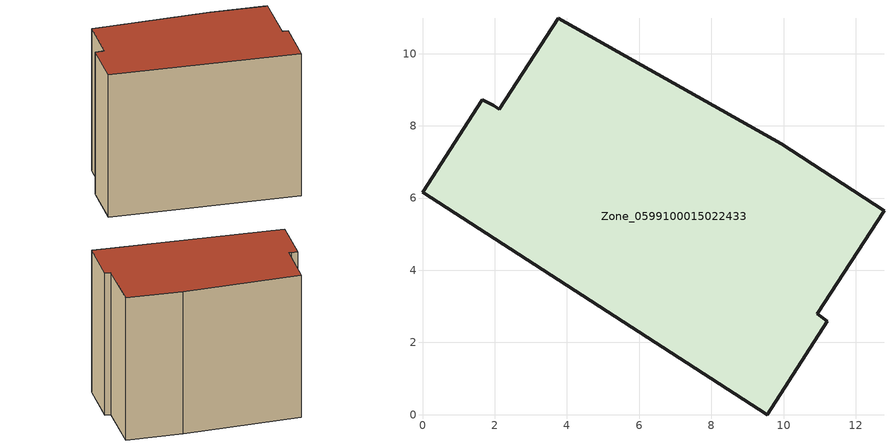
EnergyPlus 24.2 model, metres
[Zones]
Zone_0599100015022433
 floor ground (C_G): 9.54,0 0,6.16 1.66,8.72 1.97,8.57 2.12,8.46 3.76,10.98 9.94,7.5 12.78,5.66 10.93,2.79 11.21,2.59 z0.99
 wall outside (C_F): 0,6.16 9.54,0 11.21,2.59 10.93,2.79 12.78,5.66 9.94,7.5 3.76,10.98 2.12,8.46 1.97,8.57 1.66,8.72 0,6.16 z0.99:10.03
 roof outside (C_R): 1.97,8.57 1.66,8.72 0,6.16 9.54,0 11.21,2.59 10.93,2.79 12.78,5.66 9.94,7.5 3.76,10.98 2.12,8.46 z10.03
[BUILDING]
Pand.0599100015022433: North Axis=0; Terrain=City; Loads Convergence Tolerance Value=0.04; Temperature Convergence Tolerance Value=0.4; Solar Distribution=FullExterior; Maximum Number of Warmup Days=25; Minimum Number of Warmup Days=1
[Site:Location]
Rotterdam.The.Hague.AP_ZH_NLD Design_Conditions: Latitude=51.96; Longitude=4.45; Time Zone=1; Elevation=-4.5
[SITE:GROUNDTEMPERATURE:BUILDINGSURFACE]
18, 18, 18, 18, 18, 18, 18, 18, 18, 18, 18, 18
[MATERIAL] Thermal Absorptance=0.9; Solar Absorptance=0.7; Visible Absorptance=0.7
Name | Roughness | Thickness | Conductivity | Density | Specific Heat
G.TI.2006-2014 | MediumSmooth | 0.15 | 0.06 | 540 | 1210
F.TI.2006-2014 | Rough | 0.3 | 0.12 | 1920 | 840
R.TI.2006-2014 | MediumRough | 0.2 | 0.08 | 1500 | 1000
[CONSTRUCTION]
C_G: G.TI.2006-2014
C_F: F.TI.2006-2014
C_R: R.TI.2006-2014
[ZONE]
Zone_0599100015022433: Type=1; Multiplier=1; Ceiling Height=Autocalculate; Volume=Autocalculate; Floor Area=autocalculate; Part of Total Floor Area=Yes
[ZONEINFILTRATION:DESIGNFLOWRATE]
Infil_Zone_0599100015022433: Zone or ZoneList or Space or SpaceList=Zone_0599100015022433; Schedule=AlwaysOn; Design Flow Rate Calculation Method=Flow/Area; Flow Rate per Floor Area=0.0015; Constant Term Coefficient=1; Temperature Term Coefficient=0; Velocity Term Coefficient=0; Velocity Squared Term Coefficient=0
[HVACTEMPLATE:ZONE:IDEALLOADSAIRSYSTEM]
Zone_0599100015022433: Maximum Heating Supply Air Temperature=50; Minimum Cooling Supply Air Temperature=13; Maximum Heating Supply Air Humidity Ratio=0.0156; Minimum Cooling Supply Air Humidity Ratio=0.0077; Heating Limit=NoLimit; Cooling Limit=NoLimit; Dehumidification Control Type=ConstantSensibleHeatRatio; Cooling Sensible Heat Ratio=0.7; Dehumidification Setpoint=60; Humidification Control Type=None; Humidification Setpoint=30; Outdoor Air Method=None; Outdoor Air Flow Rate per Person=0.00944; Outdoor Air Flow Rate per Zone Floor Area=0; Outdoor Air Flow Rate per Zone=0; Demand Controlled Ventilation Type=None; Outdoor Air Economizer Type=NoEconomizer; Heat Recovery Type=None; Sensible Heat Recovery Effectiveness=0.7; Latent Heat Recovery Effectiveness=0.65
[ZONECONTROL:THERMOSTAT]
ThermostatControl_Zone_0599100015022433: Zone or ZoneList=Zone_0599100015022433; Control Type Schedule=DualSetpointControlType; Control 1=Thermostat_Zone_0599100015022433; Temperature Difference Between Cutout And Setpoint=0
[THERMOSTATSETPOINT:DUALSETPOINT]
Thermostat_Zone_0599100015022433: Heating Setpoint Temperature Schedule=HeatingSetpoint_Zone_0599100015022433; Cooling Setpoint Temperature Schedule=CoolingSetpoint_Zone_0599100015022433
[SCHEDULE:COMPACT]
HeatingSetpoint_Zone_0599100015022433: Through: 12/31, For: AllDays, Until: 24:00, 21
CoolingSetpoint_Zone_0599100015022433: Through: 12/31, For: AllDays, Until: 24:00, 24
DualSetpointControlType: Through: 12/31, For: AllDays, Until: 24:00, 4
AlwaysOn: Through: 12/31, For: AllDays, Until: 24:00, 1
